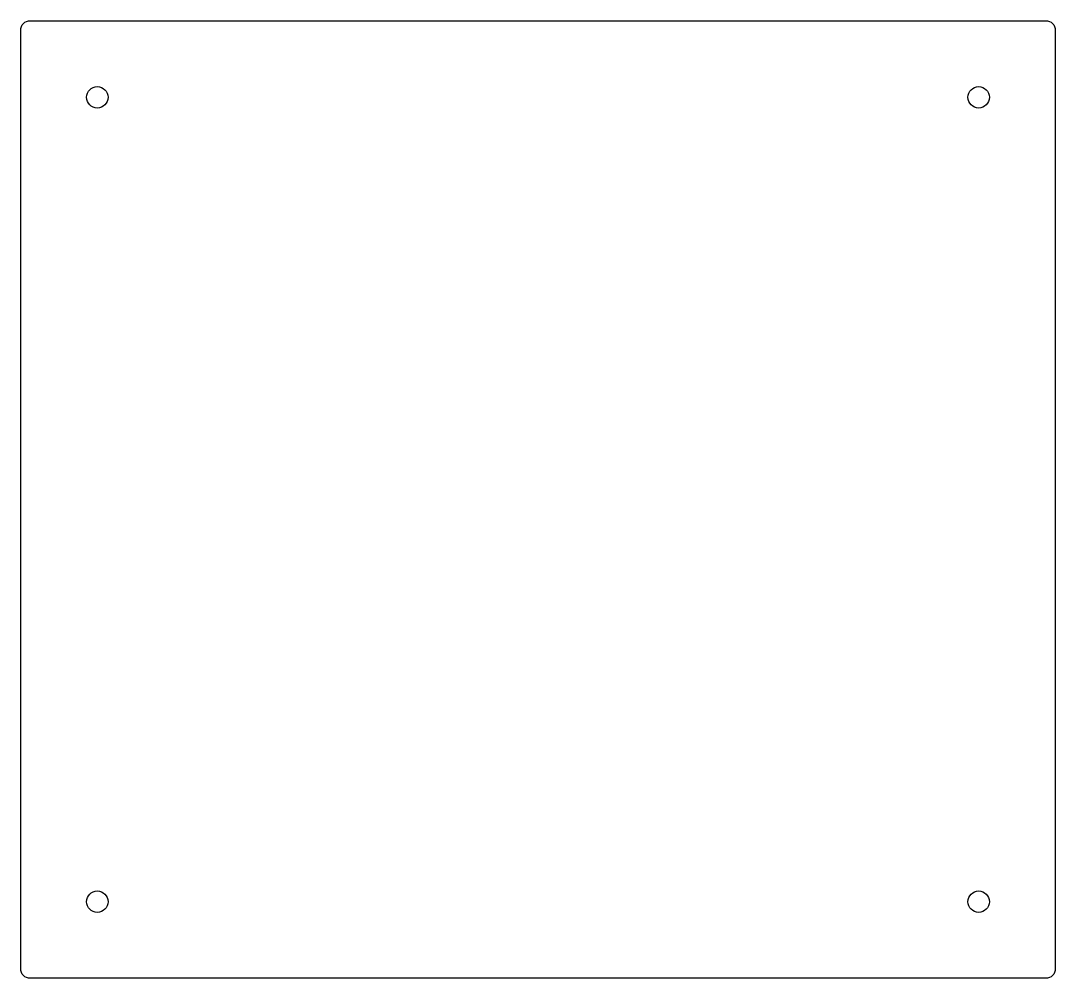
# Model space of a CAD drawing. Header units: millimetres. Extents: x -5 to 103, y -95 to 5.
import ezdxf

# ---------------------------------------------------------------- set-up
doc = ezdxf.new("R2010")
doc.units = ezdxf.units.MM
doc.layers.get('0').update_dxf_attribs({"linetype": 'CONTINUOUS'})

msp = doc.modelspace()

# ---------------------------------------------------------------- linework, layer by layer
msp.add_lwpolyline([(102, -95), (-4, -95, -0.414214), (-5, -94), (-5, 4, -0.414214), (-4, 5), (102, 5, -0.414214), (103, 4), (103, -94, -0.414214)], format="xyb", close=True)
for centre in [(3, -3), (95, -3), (3, -87), (95, -87)]:
    msp.add_circle(centre, 1.12)

doc.saveas('drawing.dxf')
